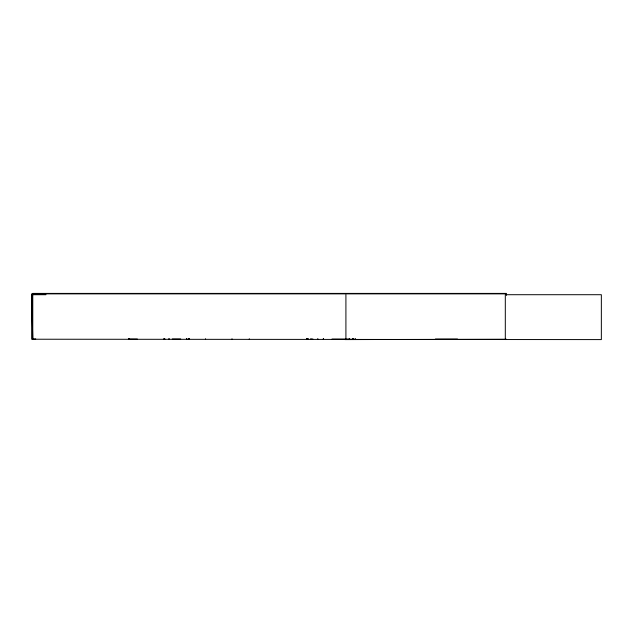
<?xml version="1.0" encoding="UTF-8"?>
<svg xmlns="http://www.w3.org/2000/svg" width="633" height="633" viewBox="0 0 633 633"><rect width="100%" height="100%" fill="white"/><g stroke="black" fill="none" stroke-linecap="round" stroke-linejoin="round"><path stroke-width="0.95" d="M345.911 339.185L345.911 294.709M350.223 339.066L331.985 339.043M505.308 339.597L505.308 294.709L601.35 294.709L601.35 339.597L31.65 339.225L31.65 293.87L505.308 293.87M46.011 294.709L31.65 294.709L32.766 339.225L35.717 338.948M344.914 339.597L506.424 339.225M128.942 339.043L137.353 339.043M172.279 338.979L180.698 338.987M435.362 339.043L457.517 339.059M506.424 295.35L506.424 293.403L32.766 293.403L32.766 339.225M355.271 338.758L355.271 339.225M355.073 338.758L355.05 339.225M353.341 338.758L353.341 339.225M353.222 338.758L353.222 339.225M352.628 338.758L352.644 339.225M352.423 338.758L352.352 339.225M352.225 338.845L352.162 338.758M349.416 338.758L349.416 339.225M349.226 338.758L349.242 339.225M323.416 338.758L323.416 339.225M323.297 338.758L323.297 339.225M312.757 338.758L312.702 339.225M311.12 338.758L311.135 339.225M310.93 338.758L310.93 339.225M308.049 338.758L308.081 339.225M307.883 338.758L307.883 339.225M307.82 338.758L307.812 339.225M306.76 338.758L306.752 339.225M306.53 338.758L306.522 339.225M249.275 338.758L249.275 339.225M232.002 338.758L232.002 339.225M205.551 338.758L205.551 339.225M189.235 338.758L189.235 339.225M189.069 338.758L189.069 339.225M189.006 338.758L189.006 339.225M188.792 338.758L188.792 339.225M188.27 338.758L188.27 339.225M186.79 338.758L186.79 339.225M186.577 338.758L186.577 339.225M169.082 338.758L169.082 339.225M168.964 338.758L168.964 339.225M164.802 338.758L164.802 339.225M164.548 338.758L164.635 339.225M164.43 338.758L164.43 339.225M163.48 338.758L163.48 339.225M128.689 338.758L128.681 339.225M128.459 338.758L128.444 339.225M317.813 339.225L317.813 338.758L317.758 339.225M128.926 339.225L128.926 338.758L128.926 339.225"/></g></svg>
